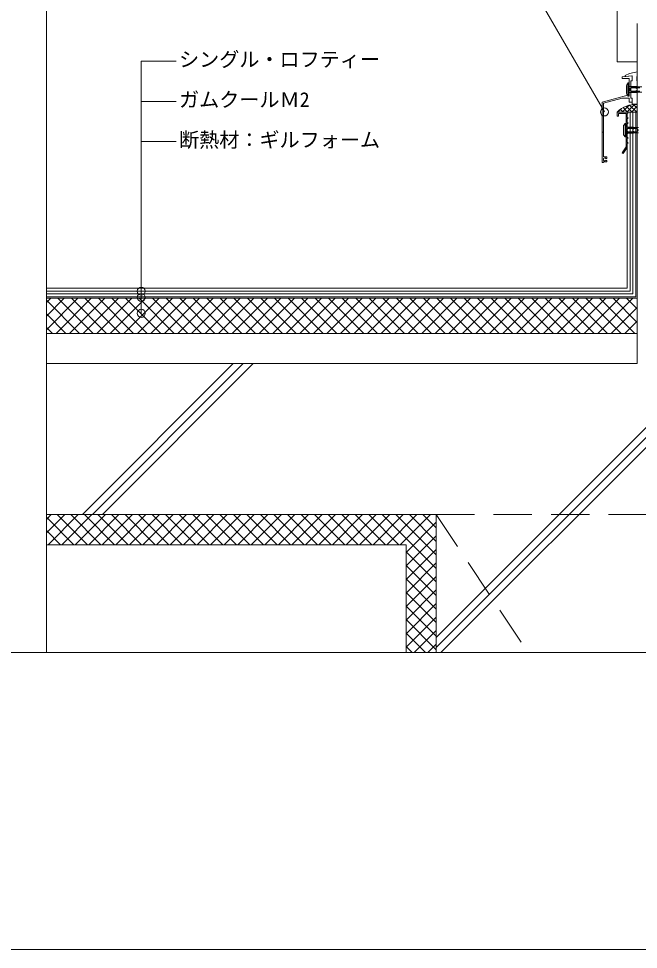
# Model space of a CAD drawing. Units: millimetres, scale not verified. Extents: x -1380 to 1380, y -955 to 955.
# Drawn here: x -28 to 589, y -955 to -30 of the extents above; entities that cross this region are included whole.
import ezdxf
from ezdxf.enums import TextEntityAlignment as Align

# ---------------------------------------------------------------- set-up
doc = ezdxf.new("R2010")
doc.units = ezdxf.units.MM
doc.header["$LTSCALE"] = 3
doc.linetypes.add('USER1', pattern=[19.05, 12.7, -6.35])
for name, color, linetype, lineweight in [('0-1_HATCH', 9, 'Continuous', 18), ('0-3_KUTAI', 3, 'Continuous', 18), ('0-4_BOUSUI', 1, 'Continuous', 18), ('0-5_MOJI', 7, 'Continuous', 18), ('0-7_dannnetu', 6, 'Continuous', 18), ('0-8_KANAMONO', 4, 'Continuous', 18), ('0-9_single', 6, 'Continuous', 18), ('0-A_KANAMONO_SCREW', 4, 'Continuous', 18), ('0-B_WAKU', 7, 'Continuous', 18)]:
    doc.layers.add(name, color=color, linetype=linetype, lineweight=lineweight)
doc.styles.add('ＭＳ ゴシック', font='')
doc.styles.get('ＭＳ ゴシック').set_extended_font_data('MS Gothic')

msp = doc.modelspace()

# ---------------------------------------------------------------- linework, layer by layer
at = {"layer": '0-1_HATCH'}
for p, q in [((568.494, -122.653), (571.797, -119.349)), ((573.795, -122.653), (571.037, -119.896)), ((572.984, -122.653), (579.953, -115.684)), ((578.285, -122.653), (573.759, -118.127)), ((582.775, -122.653), (576.806, -116.683)), ((577.474, -122.653), (585.147, -114.98)), ((587.265, -122.653), (580.23, -115.617)), ((581.964, -122.653), (587.831, -116.786)), ((587.831, -118.728), (584.132, -115.03)), ((569.305, -122.653), (568.614, -121.963)), ((586.455, -122.653), (587.831, -121.277)), ((387.831, -644.866), (767.831, -264.866)), ((387.831, -654.765), (767.831, -274.765)), ((392.527, -659.969), (767.831, -284.665)), ((0.043, -311.958), (4.349, -307.653)), ((0.043, -325.429), (17.819, -307.653)), ((0.043, -338.899), (31.29, -307.653)), ((32.989, -342.653), (0.043, -309.707)), ((9.76, -342.653), (44.76, -307.653)), ((46.459, -342.653), (11.459, -307.653)), ((23.23, -342.653), (58.23, -307.653)), ((59.929, -342.653), (24.929, -307.653)), ((36.701, -342.653), (71.701, -307.653)), ((73.4, -342.653), (38.4, -307.653)), ((50.171, -342.653), (85.171, -307.653)), ((86.87, -342.653), (51.87, -307.653)), ((63.642, -342.653), (98.642, -307.653)), ((100.341, -342.653), (65.341, -307.653)), ((77.112, -342.653), (112.112, -307.653)), ((113.811, -342.653), (78.811, -307.653)), ((90.582, -342.653), (125.582, -307.653)), ((127.281, -342.653), (92.281, -307.653)), ((104.053, -342.653), (139.053, -307.653)), ((140.752, -342.653), (105.752, -307.653)), ((117.523, -342.653), (152.523, -307.653)), ((154.222, -342.653), (119.222, -307.653)), ((130.994, -342.653), (165.994, -307.653)), ((167.693, -342.653), (132.693, -307.653)), ((144.464, -342.653), (179.464, -307.653)), ((181.163, -342.653), (146.163, -307.653)), ((157.934, -342.653), (192.934, -307.653)), ((194.633, -342.653), (159.633, -307.653)), ((171.405, -342.653), (206.405, -307.653)), ((208.104, -342.653), (173.104, -307.653)), ((184.875, -342.653), (219.875, -307.653)), ((221.574, -342.653), (186.574, -307.653)), ((198.345, -342.653), (233.345, -307.653)), ((235.044, -342.653), (200.044, -307.653)), ((211.816, -342.653), (246.816, -307.653)), ((248.515, -342.653), (213.515, -307.653)), ((225.286, -342.653), (260.286, -307.653)), ((261.985, -342.653), (226.985, -307.653)), ((238.757, -342.653), (273.757, -307.653)), ((275.456, -342.653), (240.456, -307.653)), ((252.227, -342.653), (287.227, -307.653)), ((288.926, -342.653), (253.926, -307.653)), ((265.697, -342.653), (300.697, -307.653)), ((302.396, -342.653), (267.396, -307.653)), ((279.168, -342.653), (314.168, -307.653)), ((315.867, -342.653), (280.867, -307.653)), ((292.638, -342.653), (327.638, -307.653)), ((329.337, -342.653), (294.337, -307.653)), ((306.109, -342.653), (341.109, -307.653)), ((342.808, -342.653), (307.808, -307.653)), ((319.579, -342.653), (354.579, -307.653)), ((356.278, -342.653), (321.278, -307.653)), ((333.049, -342.653), (368.049, -307.653)), ((369.748, -342.653), (334.748, -307.653)), ((346.52, -342.653), (381.52, -307.653)), ((383.219, -342.653), (348.219, -307.653)), ((359.99, -342.653), (394.99, -307.653)), ((396.689, -342.653), (361.689, -307.653)), ((373.46, -342.653), (408.46, -307.653)), ((410.159, -342.653), (375.159, -307.653)), ((386.931, -342.653), (421.931, -307.653)), ((423.63, -342.653), (388.63, -307.653)), ((400.401, -342.653), (435.401, -307.653)), ((437.1, -342.653), (402.1, -307.653)), ((413.872, -342.653), (448.872, -307.653)), ((450.571, -342.653), (415.571, -307.653)), ((427.342, -342.653), (462.342, -307.653)), ((464.041, -342.653), (429.041, -307.653)), ((440.812, -342.653), (475.812, -307.653)), ((477.511, -342.653), (442.511, -307.653)), ((454.283, -342.653), (489.283, -307.653)), ((490.982, -342.653), (455.982, -307.653)), ((467.753, -342.653), (502.753, -307.653)), ((504.452, -342.653), (469.452, -307.653)), ((481.224, -342.653), (516.224, -307.653)), ((517.923, -342.653), (482.923, -307.653)), ((494.694, -342.653), (529.694, -307.653)), ((531.393, -342.653), (496.393, -307.653)), ((508.164, -342.653), (543.164, -307.653)), ((544.863, -342.653), (509.863, -307.653)), ((521.635, -342.653), (556.635, -307.653)), ((558.334, -342.653), (523.334, -307.653)), ((535.105, -342.653), (570.105, -307.653)), ((571.804, -342.653), (536.804, -307.653)), ((548.575, -342.653), (583.575, -307.653)), ((585.274, -342.653), (550.274, -307.653)), ((587.831, -331.739), (563.745, -307.653)), ((587.831, -318.268), (577.215, -307.653)), ((19.518, -342.653), (0.043, -323.178)), ((562.046, -342.653), (587.831, -316.868)), ((575.516, -342.653), (587.831, -330.338)), ((6.048, -342.653), (0.043, -336.648)), ((35.954, -522.653), (185.954, -372.653)), ((45.854, -522.653), (195.854, -372.653)), ((55.753, -522.653), (205.753, -372.653)), ((0.043, -527.485), (4.875, -522.653)), ((0.043, -540.955), (18.345, -522.653)), ((27.463, -552.653), (0.043, -525.234)), ((1.816, -552.653), (31.816, -522.653)), ((40.933, -552.653), (10.933, -522.653)), ((15.286, -552.653), (45.286, -522.653)), ((54.403, -552.653), (24.403, -522.653)), ((28.757, -552.653), (58.757, -522.653)), ((67.874, -552.653), (37.874, -522.653)), ((42.227, -552.653), (72.227, -522.653)), ((81.344, -552.653), (51.344, -522.653)), ((55.697, -552.653), (85.697, -522.653)), ((94.815, -552.653), (64.815, -522.653)), ((69.168, -552.653), (99.168, -522.653)), ((108.285, -552.653), (78.285, -522.653)), ((82.638, -552.653), (112.638, -522.653)), ((121.755, -552.653), (91.755, -522.653)), ((96.109, -552.653), (126.109, -522.653)), ((135.226, -552.653), (105.226, -522.653)), ((109.579, -552.653), (139.579, -522.653)), ((148.696, -552.653), (118.696, -522.653)), ((123.049, -552.653), (153.049, -522.653)), ((162.166, -552.653), (132.166, -522.653)), ((136.52, -552.653), (166.52, -522.653)), ((175.637, -552.653), (145.637, -522.653)), ((149.99, -552.653), (179.99, -522.653)), ((189.107, -552.653), (159.107, -522.653)), ((163.46, -552.653), (193.46, -522.653)), ((202.578, -552.653), (172.578, -522.653)), ((176.931, -552.653), (206.931, -522.653)), ((216.048, -552.653), (186.048, -522.653)), ((190.401, -552.653), (220.401, -522.653)), ((229.518, -552.653), (199.518, -522.653)), ((203.872, -552.653), (233.872, -522.653)), ((242.989, -552.653), (212.989, -522.653)), ((217.342, -552.653), (247.342, -522.653)), ((256.459, -552.653), (226.459, -522.653)), ((230.812, -552.653), (260.812, -522.653)), ((269.929, -552.653), (239.929, -522.653)), ((244.283, -552.653), (274.283, -522.653)), ((283.4, -552.653), (253.4, -522.653)), ((257.753, -552.653), (287.753, -522.653)), ((296.87, -552.653), (266.87, -522.653)), ((271.224, -552.653), (301.224, -522.653)), ((310.341, -552.653), (280.341, -522.653)), ((284.694, -552.653), (314.694, -522.653)), ((323.811, -552.653), (293.811, -522.653)), ((298.164, -552.653), (328.164, -522.653)), ((337.281, -552.653), (307.281, -522.653)), ((311.635, -552.653), (341.635, -522.653)), ((350.752, -552.653), (320.752, -522.653)), ((325.105, -552.653), (355.105, -522.653)), ((387.831, -576.261), (334.222, -522.653)), ((338.575, -552.653), (368.575, -522.653)), ((387.831, -562.791), (347.693, -522.653)), ((352.046, -552.653), (382.046, -522.653)), ((387.831, -549.321), (361.163, -522.653)), ((387.831, -535.85), (374.633, -522.653)), ((357.831, -560.338), (387.831, -530.338)), ((13.992, -552.653), (0.043, -538.704)), ((357.831, -573.809), (387.831, -543.809)), ((0.522, -552.653), (0.043, -552.174)), ((357.831, -587.279), (387.831, -557.279)), ((387.831, -589.732), (357.831, -559.732)), ((357.831, -600.749), (387.831, -570.749)), ((387.831, -603.202), (357.831, -573.202)), ((357.831, -614.22), (387.831, -584.22)), ((387.831, -616.673), (357.831, -586.673)), ((357.831, -627.69), (387.831, -597.69)), ((387.831, -630.143), (357.831, -600.143)), ((357.831, -641.161), (387.831, -611.161)), ((387.831, -643.613), (357.831, -613.613)), ((357.831, -654.631), (387.831, -624.631)), ((387.831, -657.084), (357.831, -627.084)), ((365.963, -659.969), (387.831, -638.101)), ((377.246, -659.969), (357.831, -640.554)), ((363.775, -659.969), (357.831, -654.025)), ((379.434, -659.969), (387.831, -651.572))]:
    msp.add_line(p, q, dxfattribs=at)
at = {"layer": '0-3_KUTAI'}
for p, q in [((567.831, 455.508), (567.831, -72.653)), ((587.831, -72.653), (567.831, -72.653)), ((587.831, -72.653), (587.831, -372.653)), ((0.043, -342.653), (587.831, -342.653)), ((0.043, -372.653), (587.831, -372.653)), ((0.043, -522.653), (387.831, -522.653)), ((387.831, -522.653), (387.831, -659.969))]:
    msp.add_line(p, q, dxfattribs=at)
at = {"layer": '0-3_KUTAI', "linetype": 'USER1'}
for p, q in [((587.831, -72.653), (587.831, 455.508)), ((387.831, -522.653), (767.831, -522.653)), ((387.831, -522.653), (479.375, -659.969))]:
    msp.add_line(p, q, dxfattribs=at)
at = {"layer": '0-4_BOUSUI'}
msp.add_line((587.831, -122.653), (577.931, -122.653), dxfattribs=at)
msp.add_lwpolyline([(0.043, -306.153), (586.331, -306.153), (586.331, -122.653)], dxfattribs=at)
msp.add_arc((585.854, -139.718), 24.748, 85.41887, 136.40543, dxfattribs=at)
at = {"layer": '0-5_MOJI'}
for p, q in [((555.163, -122.486), (472.699, 20.345)), ((129.026, -71.915), (94.45, -71.915)), ((94.45, -322.644), (94.45, -71.915)), ((129.026, -111.915), (94.45, -111.915)), ((129.026, -151.915), (94.45, -151.915))]:
    msp.add_line(p, q, dxfattribs=at)
for centre in [(555.163, -122.486), (94.45, -300.647), (94.45, -306.825), (94.45, -322.644)]:
    msp.add_circle(centre, 4, dxfattribs=at)
at = {"layer": '0-7_dannnetu'}
for p, q in [((0.043, -307.653), (587.831, -307.653)), ((0.043, -552.653), (357.831, -552.653)), ((357.831, -552.653), (357.831, -659.969))]:
    msp.add_line(p, q, dxfattribs=at)
at = {"layer": '0-8_KANAMONO'}
for p, q in [((575.831, -86.729), (575.831, -86.093)), ((578.731, -128.403), (577.931, -127.653)), ((557.381, -168.642), (557.308, -168.685)), ((557.308, -170.621), (557.381, -170.663)), ((557.631, -167.653), (557.631, -168.209)), ((557.631, -171.096), (557.631, -171.653))]:
    msp.add_line(p, q, dxfattribs=at)
for points in [[(587.831, -82.653), (587.831, -87.153), (587.331, -87.653), (587.331, -91.153), (587.831, -91.653), (587.831, -113.653)], [(582.831, -86.678), (582.831, -91.653), (581.331, -91.653), (581.331, -108.653), (582.831, -108.653), (582.831, -112.653), (579.831, -112.653), (579.831, -108.653), (572.782, -108.653), (554.131, -113.65), (554.131, -142.353)], [(579.831, -103.884), (579.831, -100.453), (580.131, -100.153), (579.831, -99.853), (579.831, -89.153), (572.831, -89.153), (572.831, -87.653), (582.607, -86.48)], [(586.831, -114.653), (582.831, -114.653), (582.831, -108.653), (581.331, -108.353), (581.331, -91.953), (582.831, -91.653), (582.831, -86.453), (576.39, -87.226)], [(557.131, -172.153), (554.131, -172.153), (554.131, -172.653), (552.831, -172.653), (552.831, -112.653), (578.348, -105.815)], [(554.131, -142.953), (554.131, -167.153), (557.131, -167.153)]]:
    msp.add_lwpolyline(points, dxfattribs=at)
msp.add_lwpolyline([(578.731, -128.403), (577.931, -127.653), (577.931, -124.153), (578.731, -123.403), (577.931, -122.653), (567.931, -122.653), (567.931, -126.653), (569.131, -126.653), (569.131, -123.853), (576.731, -123.853), (576.731, -157.29), (572.933, -162.987), (573.931, -163.653), (577.931, -157.653), (577.931, -154.153), (578.731, -153.403), (577.931, -152.653), (577.931, -149.153), (578.731, -148.403), (577.931, -147.653), (577.931, -144.153), (578.731, -143.403), (577.931, -142.653), (577.931, -139.153), (578.731, -138.403), (577.931, -137.653), (577.931, -134.153), (578.731, -133.403), (577.931, -132.653), (577.931, -129.153)], close=True, dxfattribs=at)
for centre, radius, start, end in [((592.719, -122.353), 40, 97.01862, 114.97305), ((576.331, -86.729), 0.5, 180, 276.84277), ((582.631, -86.678), 0.2, 0, 96.84277), ((577.831, -103.884), 2, 285, 0), ((586.831, -113.653), 1, 270, 0), ((554.131, -142.653), 0.3, 90, 270), ((555.631, -169.653), 1.5, 44.47751, 315.52249), ((557.058, -168.252), 0.5, 224.47751, 300), ((557.058, -171.054), 0.5, 60, 135.52249), ((557.131, -167.653), 0.5, 0, 90), ((557.131, -171.653), 0.5, 270, 0), ((557.131, -168.209), 0.5, 300, 0), ((557.131, -171.096), 0.5, 0, 60)]:
    msp.add_arc(centre, radius, start, end, dxfattribs=at)
at = {"layer": '0-9_single'}
for points in [[(0.043, -303.353), (583.531, -303.353), (583.531, -122.653)], [(0.043, -300.553), (580.731, -300.553), (580.731, -122.653)], [(0.043, -297.753), (577.931, -297.753), (577.931, -157.653)]]:
    msp.add_lwpolyline(points, dxfattribs=at)
at = {"layer": '0-A_KANAMONO_SCREW'}
for p, q in [((577.268, -103.998), (577.268, -96.307)), ((577.331, -95.603), (578.831, -93.653)), ((577.331, -104.703), (577.331, -95.603)), ((578.831, -93.653), (579.831, -93.653)), ((578.831, -106.653), (578.831, -93.653)), ((587.331, -97.155), (579.831, -97.155)), ((581.881, -98.603), (586.481, -98.603)), ((581.881, -101.703), (586.481, -101.703)), ((582.031, -98.603), (582.031, -97.155)), ((582.031, -103.15), (582.031, -101.703)), ((582.481, -98.603), (582.481, -97.155)), ((582.481, -103.15), (582.481, -101.703)), ((582.981, -98.603), (582.981, -97.155)), ((582.981, -103.15), (582.981, -101.703)), ((583.481, -98.603), (583.481, -97.155)), ((583.481, -103.15), (583.481, -101.703)), ((583.981, -98.603), (583.981, -97.155)), ((583.981, -103.15), (583.981, -101.703)), ((584.481, -98.603), (584.481, -97.155)), ((584.481, -103.15), (584.481, -101.703)), ((584.981, -98.603), (584.981, -97.155)), ((584.981, -103.15), (584.981, -101.703)), ((585.481, -98.603), (585.481, -97.155)), ((585.481, -103.15), (585.481, -101.703)), ((585.981, -98.603), (585.981, -97.155)), ((585.981, -103.15), (585.981, -101.703)), ((586.481, -98.603), (586.481, -97.155)), ((586.481, -103.15), (586.481, -101.703)), ((587.331, -98.603), (587.331, -97.155)), ((587.331, -97.403), (592.331, -97.403)), ((587.331, -98.603), (590.281, -98.603)), ((587.331, -103.15), (587.331, -101.703)), ((587.331, -101.703), (590.281, -101.703)), ((578.831, -106.653), (577.331, -104.703)), ((587.331, -103.15), (579.831, -103.15)), ((587.331, -102.903), (592.331, -102.903)), ((574.168, -144.417), (574.168, -136.726)), ((574.231, -136.021), (575.731, -134.071)), ((574.231, -145.121), (574.231, -136.021)), ((575.731, -134.071), (576.731, -134.071)), ((575.731, -147.071), (575.731, -134.071)), ((584.231, -137.574), (576.731, -137.574)), ((578.931, -139.021), (578.931, -137.574)), ((579.381, -139.021), (579.381, -137.574)), ((579.881, -139.021), (579.881, -137.574)), ((580.381, -139.021), (580.381, -137.574)), ((580.881, -139.021), (580.881, -137.574)), ((581.381, -139.021), (581.381, -137.574)), ((581.881, -139.021), (581.881, -137.574)), ((582.381, -139.021), (582.381, -137.574)), ((582.881, -139.021), (582.881, -137.574)), ((583.381, -139.021), (583.381, -137.574)), ((584.231, -139.021), (584.231, -137.574)), ((584.231, -137.821), (589.231, -137.821)), ((575.731, -147.071), (574.231, -145.121)), ((584.231, -143.569), (576.731, -143.569)), ((578.781, -139.021), (583.381, -139.021)), ((578.781, -142.121), (583.381, -142.121)), ((578.931, -143.569), (578.931, -142.121)), ((579.381, -143.569), (579.381, -142.121)), ((579.881, -143.569), (579.881, -142.121)), ((580.381, -143.569), (580.381, -142.121)), ((580.881, -143.569), (580.881, -142.121)), ((581.381, -143.569), (581.381, -142.121)), ((581.881, -143.569), (581.881, -142.121)), ((582.381, -143.569), (582.381, -142.121)), ((582.881, -143.569), (582.881, -142.121)), ((583.381, -143.569), (583.381, -142.121)), ((584.231, -139.021), (587.181, -139.021)), ((584.231, -143.569), (584.231, -142.121)), ((584.231, -142.121), (587.181, -142.121)), ((584.231, -143.321), (589.231, -143.321))]:
    msp.add_line(p, q, dxfattribs=at)
for points in [[(578.831, -106.653), (579.831, -106.653), (579.831, -93.653)], [(575.731, -147.071), (576.731, -147.071), (576.731, -134.071)]]:
    msp.add_lwpolyline(points, dxfattribs=at)
for centre, radius, start, end in [((577.918, -100.153), 3.9, 98.65592, 99.59407), ((581.881, -100.153), 1.55, 90, 270), ((586.906, -98.603), 0.425, 180, 0), ((586.906, -101.703), 0.425, 0, 180), ((577.918, -100.153), 3.9, 260.40593, 261.34408), ((574.818, -140.571), 3.9, 98.65592, 99.59407), ((574.818, -140.571), 3.9, 260.40593, 261.34408), ((578.781, -140.571), 1.55, 90, 270), ((583.806, -139.021), 0.425, 180, 0), ((583.806, -142.121), 0.425, 0, 180), ((587.181, -140.571), 1.55, 270, 90)]:
    msp.add_arc(centre, radius, start, end, dxfattribs=at)
at = {"layer": '0-B_WAKU'}
msp.add_line((0.043, 540.031), (0.043, -659.969), dxfattribs=at)
for points in [[(-1379.957, -954.969), (1380.043, -954.969), (1380.043, 955.031), (-1379.957, 955.031)], [(-899.957, -659.969), (900.043, -659.969), (900.043, 540.031), (-899.957, 540.031)]]:
    msp.add_lwpolyline(points, close=True, dxfattribs=at)

# ---------------------------------------------------------------- texts
at = {"layer": '0-5_MOJI', "style": 'ＭＳ ゴシック'}
for s, p in [('シングル・ロフティー', (132.026, -81.915)), ('ガムクールＭ2', (132.026, -121.915)), ('断熱材：ギルフォーム', (132.026, -161.915))]:
    msp.add_text(s, height=14.66, dxfattribs=at).set_placement(p, align=Align.BOTTOM_LEFT)

doc.saveas('drawing.dxf')
